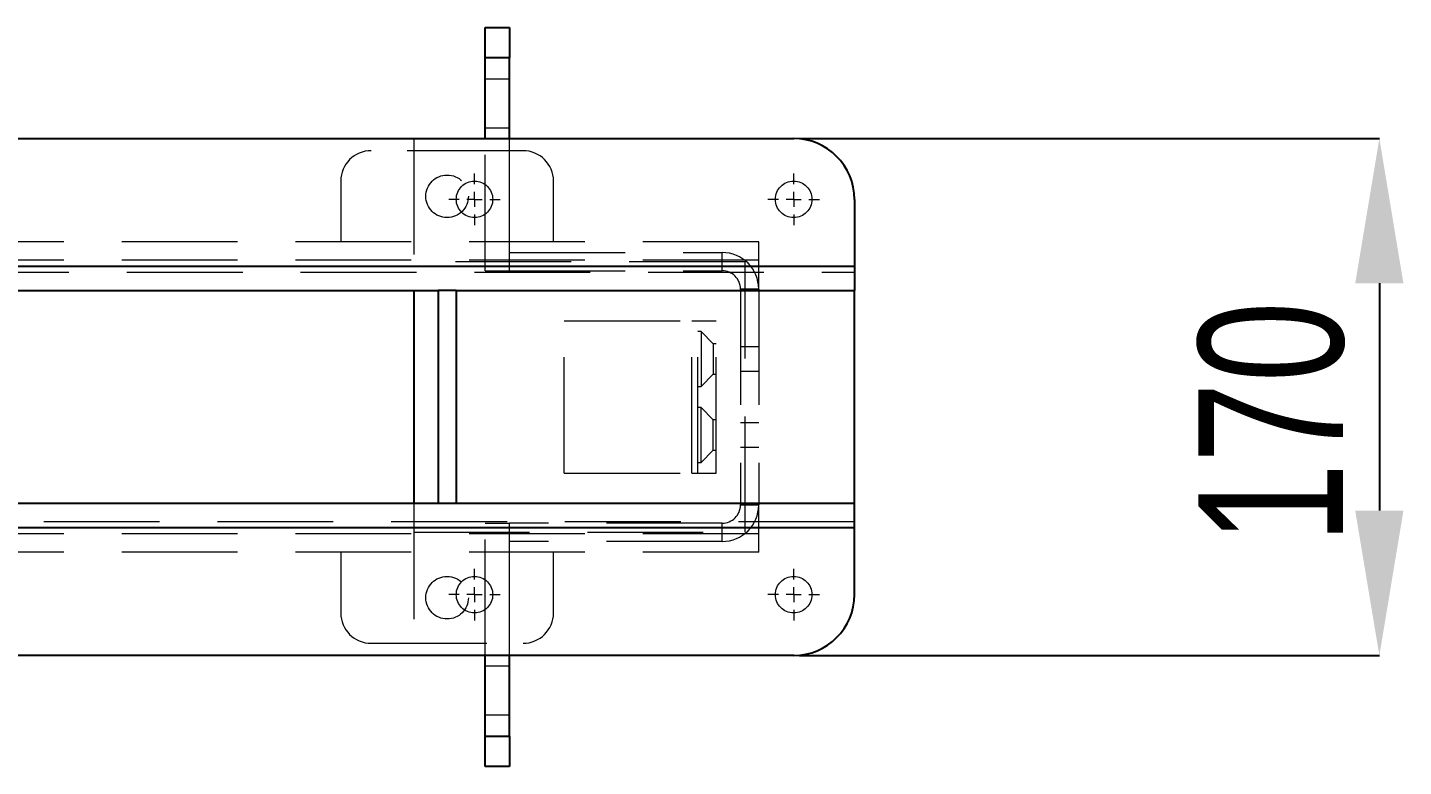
# Model space of a CAD drawing. Header units: millimetres. Extents: x 15 to 1268, y -316 to 292.
# Drawn here: x 912.2 to 927.29, y 116.25 to 124.35 of the extents above; entities that cross this region are included whole.
import ezdxf

# ---------------------------------------------------------------- set-up
doc = ezdxf.new("R2010")
doc.units = ezdxf.units.MM
doc.header["$PDSIZE"] = -1
doc.linetypes.add('HIDDEN', pattern=[1.905, 1.27, -0.635])
doc.layers.add('FORMAT', color=7, linetype='Continuous')
doc.styles.add('SLDTEXTSTYLE0', font='TXT', dxfattribs={"width": 0.75})
doc.dimstyles.new('SLDDIMSTYLE13', dxfattribs={"dimtxt": 1.5875, "dimasz": 1.5875, "dimexe": 0, "dimexo": 0.0625, "dimgap": 0.396875, "dimtad": 1, "dimdec": 0, "dimlfac": 30, "dimrnd": 1e-09, "dimzin": 12, "dimdsep": 46, "dimtxsty": 'SLDTEXTSTYLE0', "dimsah": 1, "dimcen": 0.09, "dimadec": 0, "dimazin": 3, "dimtfac": 1, "dimtdec": 0, "dimtmove": 0, "dimatfit": 0, "dimfxl": 1, "dimfrac": 2, "dimtolj": 1, "dimtzin": 12, "dimarcsym": 0})

# ---------------------------------------------------------------- blocks, each defined once
blk = doc.blocks.new('*D786')
at = {"layer": 'Defpoints', "color": 0}
for p in [(920.603, 123.138), (920.603, 117.472), (927.026, 117.472)]:
    blk.add_point(p, dxfattribs=at)
at = {"layer": 'FORMAT', "color": 0, "lineweight": -2}
for p, q in [((920.666, 123.138), (927.026, 123.138)), ((927.026, 121.551), (927.026, 119.059)), ((920.666, 117.472), (927.026, 117.472))]:
    blk.add_line(p, q, dxfattribs=at)
at = {"layer": 'FORMAT', "color": 0}
for points in [[(926.761, 121.551), (927.29, 121.551), (927.026, 123.138)], [(926.761, 119.059), (927.29, 119.059), (927.026, 117.472)]]:
    blk.add_solid(points, dxfattribs=at)
at = {"layer": 'FORMAT', "color": 0, "insert": (925.041, 120.024), "char_height": 1.5875, "attachment_point": 2, "rotation": 90, "style": 'SLDTEXTSTYLE0'}
blk.add_mtext('\\A1;170', dxfattribs=at)
blk = doc.blocks.new('SW_CENTERMARKSYMBOL_13')
at = {"color": 0, "linetype": 'Continuous', "lineweight": 18}
for p, q in [((0, 0.167), (0, 0.283)), ((-0.167, 0), (-0.283, 0)), ((0, 0), (-0.083, 0)), ((0, 0), (0, 0.083)), ((0, 0), (0, -0.083)), ((0, 0), (0.083, 0)), ((0.167, 0), (0.283, 0)), ((0, -0.167), (0, -0.283))]:
    blk.add_line(p, q, dxfattribs=at)
blk = doc.blocks.new('SW_CENTERMARKSYMBOL_14')
at = {"color": 0, "linetype": 'Continuous', "lineweight": 18}
for p, q in [((0, 0.167), (0, 0.283)), ((-0.167, 0), (-0.283, 0)), ((0, 0), (-0.083, 0)), ((0, 0), (0, 0.083)), ((0, 0), (0, -0.083)), ((0, 0), (0.083, 0)), ((0.167, 0), (0.283, 0)), ((0, -0.167), (0, -0.283))]:
    blk.add_line(p, q, dxfattribs=at)
blk = doc.blocks.new('SW_CENTERMARKSYMBOL_22')
at = {"color": 0, "linetype": 'Continuous', "lineweight": 18}
for p, q in [((0, 0.167), (0, 0.283)), ((-0.167, 0), (-0.283, 0)), ((0, 0), (-0.083, 0)), ((0, 0), (0, 0.083)), ((0, 0), (0, -0.083)), ((0, 0), (0.083, 0)), ((0.167, 0), (0.283, 0)), ((0, -0.167), (0, -0.283))]:
    blk.add_line(p, q, dxfattribs=at)
blk = doc.blocks.new('SW_CENTERMARKSYMBOL_23')
at = {"color": 0, "linetype": 'Continuous', "lineweight": 18}
for p, q in [((0, 0.167), (0, 0.283)), ((-0.167, 0), (-0.283, 0)), ((0, 0), (-0.083, 0)), ((0, 0), (0, 0.083)), ((0, 0), (0, -0.083)), ((0, 0), (0.083, 0)), ((0.167, 0), (0.283, 0)), ((0, -0.167), (0, -0.283))]:
    blk.add_line(p, q, dxfattribs=at)

msp = doc.modelspace()

# ---------------------------------------------------------------- linework, layer by layer
at = {"color": 7, "linetype": 'Continuous', "lineweight": 25}
for p, q in [((917.22004367, 124.35487144), (917.48671034, 124.35487144)), ((917.22004367, 124.02153811), (917.22004367, 124.35487144)), ((917.48671034, 124.35487144), (917.48671034, 124.02153811)), ((917.48671034, 124.02153811), (917.22004367, 124.02153811)), ((917.22004367, 123.13820477), (917.22004367, 124.02153811)), ((917.48671034, 123.13820477), (917.48671034, 124.02153811)), ((910.9231127, 123.13820477), (920.603377, 123.13820477)), ((921.27004367, 122.47153811), (921.27004367, 121.73820477)), ((921.27004367, 121.73820477), (921.27004367, 121.47153811)), ((911.66536105, 121.47153811), (916.703377, 121.47153811)), ((916.43671034, 121.47153811), (916.43671034, 119.13820477)), ((916.703377, 121.47153811), (916.703377, 119.13820477)), ((916.903377, 121.47153811), (916.703377, 121.47153811)), ((916.903377, 121.47153811), (916.903377, 119.13820477)), ((916.903377, 121.47153811), (921.27004367, 121.47153811)), ((921.27004367, 119.13820477), (921.27004367, 121.47153811)), ((916.703377, 119.13820477), (911.66536105, 119.13820477)), ((916.903377, 119.13820477), (916.703377, 119.13820477)), ((921.27004367, 119.13820477), (916.903377, 119.13820477)), ((921.27004367, 118.87153811), (921.27004367, 119.13820477)), ((921.27004367, 118.13820477), (921.27004367, 118.87153811)), ((920.603377, 117.47153811), (910.9231127, 117.47153811)), ((917.22004367, 116.58820477), (917.22004367, 117.47153811)), ((917.48671034, 116.58820477), (917.48671034, 117.47153811)), ((917.22004367, 116.58820477), (917.48671034, 116.58820477)), ((917.22004367, 116.25487144), (917.22004367, 116.58820477)), ((917.48671034, 116.58820477), (917.48671034, 116.25487144)), ((917.48671034, 116.25487144), (917.22004367, 116.25487144))]:
    msp.add_line(p, q, dxfattribs=at)
at = {"color": 7, "linetype": 'HIDDEN', "lineweight": 18}
for p, q in [((917.22004367, 124.02153811), (917.48671034, 124.02153811)), ((917.48671034, 123.78820477), (917.22004367, 123.78820477)), ((916.43671034, 123.13820477), (916.43671034, 121.47153811)), ((917.22004367, 123.25487144), (917.48671034, 123.25487144)), ((917.22004367, 121.68820477), (917.22004367, 123.13820477)), ((917.48671034, 121.88820477), (917.48671034, 123.13820477)), ((917.63671034, 123.00487144), (915.97004367, 123.00487144)), ((915.63671034, 122.67153811), (915.63671034, 122.00487144)), ((917.97004367, 122.00487144), (917.97004367, 122.67153811)), ((920.22004367, 122.00487144), (893.38671034, 122.00487144)), ((920.22004367, 121.73820477), (920.22004367, 122.00487144)), ((920.22004367, 121.80487144), (893.38671034, 121.80487144)), ((920.07004367, 121.78820477), (916.43671034, 121.78820477)), ((917.48671034, 121.88820477), (919.82004367, 121.88820477)), ((917.48671034, 121.68820477), (917.48671034, 121.88820477)), ((919.82004367, 121.68820477), (919.82004367, 121.88820477)), ((920.07004367, 118.82153811), (920.07004367, 121.78820477)), ((892.33671034, 121.73820477), (921.27004367, 121.73820477)), ((892.33671034, 121.67153811), (921.27004367, 121.67153811)), ((920.22004367, 121.73820477), (893.38671034, 121.73820477)), ((917.22004367, 121.68820477), (917.48671034, 121.68820477)), ((917.48671034, 121.68820477), (919.82004367, 121.68820477)), ((920.22004367, 121.48820477), (920.22004367, 121.73820477)), ((920.22004367, 121.48820477), (920.02004367, 121.48820477)), ((920.02004367, 121.48820477), (920.02004367, 119.12153811)), ((920.22004367, 121.48820477), (920.22004367, 119.12153811)), ((918.08726274, 119.47153811), (918.08726274, 121.13820477)), ((918.08726274, 121.13820477), (919.48726274, 121.13820477)), ((919.48726274, 119.47153811), (919.48726274, 121.13820477)), ((919.48726274, 121.13820477), (919.5539294, 121.13820477)), ((919.5539294, 121.13820477), (919.7539294, 121.13820477)), ((919.5539294, 119.47153811), (919.5539294, 121.13820477)), ((919.58726274, 121.02153811), (919.5539294, 121.02153811)), ((919.58726274, 121.02153811), (919.58726274, 120.42153811)), ((919.72059607, 120.88820477), (919.58726274, 121.02153811)), ((919.7539294, 119.47153811), (919.7539294, 121.13820477)), ((919.72059607, 120.88820477), (919.72059607, 120.55487144)), ((919.7539294, 120.88820477), (919.72059607, 120.88820477)), ((920.22004367, 120.85487144), (920.02004367, 120.85487144)), ((920.02004367, 120.58820477), (920.22004367, 120.58820477)), ((919.5539294, 120.42153811), (919.58726274, 120.42153811)), ((919.58726274, 120.42153811), (919.72059607, 120.55487144)), ((919.72059607, 120.55487144), (919.7539294, 120.55487144)), ((919.58726274, 120.18820477), (919.5539294, 120.18820477)), ((919.58726274, 119.58820477), (919.58726274, 120.18820477)), ((919.72059607, 120.05487144), (919.58726274, 120.18820477)), ((919.72059607, 119.72153811), (919.72059607, 120.05487144)), ((919.7539294, 120.05487144), (919.72059607, 120.05487144)), ((920.22004367, 120.02153811), (920.02004367, 120.02153811)), ((919.58726274, 119.58820477), (919.72059607, 119.72153811)), ((919.72059607, 119.72153811), (919.7539294, 119.72153811)), ((920.02004367, 119.75487144), (920.22004367, 119.75487144)), ((919.5539294, 119.58820477), (919.58726274, 119.58820477)), ((918.08726274, 119.47153811), (919.48726274, 119.47153811)), ((919.48726274, 119.47153811), (919.5539294, 119.47153811)), ((919.5539294, 119.47153811), (919.7539294, 119.47153811)), ((916.43671034, 119.13820477), (916.43671034, 117.47153811)), ((920.02004367, 119.12153811), (920.22004367, 119.12153811)), ((920.22004367, 118.87153811), (920.22004367, 119.12153811)), ((921.27004367, 118.93820477), (892.33671034, 118.93820477)), ((917.22004367, 118.92153811), (917.48671034, 118.92153811)), ((917.22004367, 117.47153811), (917.22004367, 118.92153811)), ((917.48671034, 118.72153811), (917.48671034, 118.92153811)), ((919.82004367, 118.92153811), (917.48671034, 118.92153811)), ((919.82004367, 118.72153811), (919.82004367, 118.92153811)), ((921.27004367, 118.87153811), (892.33671034, 118.87153811)), ((920.22004367, 118.87153811), (893.38671034, 118.87153811)), ((920.22004367, 118.80487144), (893.38671034, 118.80487144)), ((916.43671034, 118.82153811), (920.07004367, 118.82153811)), ((920.22004367, 118.60487144), (920.22004367, 118.87153811)), ((920.22004367, 118.60487144), (893.38671034, 118.60487144)), ((915.63671034, 118.60487144), (915.63671034, 117.93820477)), ((917.48671034, 117.47153811), (917.48671034, 118.72153811)), ((919.82004367, 118.72153811), (917.48671034, 118.72153811)), ((917.97004367, 117.93820477), (917.97004367, 118.60487144)), ((915.97004367, 117.60487144), (917.63671034, 117.60487144)), ((917.48671034, 117.35487144), (917.22004367, 117.35487144)), ((917.22004367, 116.82153811), (917.48671034, 116.82153811)), ((917.48671034, 116.58820477), (917.22004367, 116.58820477))]:
    msp.add_line(p, q, dxfattribs=at)
at = {"color": 8, "linetype": 'Continuous', "lineweight": 25}
for p, q in [((911.59352894, 121.73820477), (921.27004367, 121.73820477)), ((921.27004367, 118.87153811), (911.59352894, 118.87153811))]:
    msp.add_line(p, q, dxfattribs=at)
at = {"color": 7, "linetype": 'HIDDEN', "lineweight": 18}
for centre, radius in [((916.803377, 122.50487144), 0.23333333), ((917.103377, 122.47153811), 0.2), ((920.603377, 122.47153811), 0.2), ((916.803377, 118.10487144), 0.23333333), ((917.103377, 118.13820477), 0.2), ((920.603377, 118.13820477), 0.2)]:
    msp.add_circle(centre, radius, dxfattribs=at)
at = {"color": 7, "linetype": 'Continuous', "lineweight": 25}
for centre, start, end in [((920.603377, 122.47153811), 0, 90), ((920.603377, 118.13820477), 270, 0)]:
    msp.add_arc(centre, 0.66666667, start, end, dxfattribs=at)
at = {"color": 7, "linetype": 'HIDDEN', "lineweight": 18}
for centre, radius, start, end in [((915.97004367, 122.67153811), 0.33333333, 90, 180), ((917.63671034, 122.67153811), 0.33333333, 0, 90), ((919.82004367, 121.48820477), 0.4, 0, 90), ((919.82004367, 121.48820477), 0.2, 0, 90), ((919.82004367, 119.12153811), 0.2, 270, 0), ((919.82004367, 119.12153811), 0.4, 270, 0), ((915.97004367, 117.93820477), 0.33333333, 180, 270), ((917.63671034, 117.93820477), 0.33333333, 270, 0)]:
    msp.add_arc(centre, radius, start, end, dxfattribs=at)

# ---------------------------------------------------------------- block references
at = {"color": 7, "linetype": 'Continuous', "lineweight": 0}
for name, p in [('SW_CENTERMARKSYMBOL_23', (917.103377, 122.47153811)), ('SW_CENTERMARKSYMBOL_22', (920.603377, 122.47153811)), ('SW_CENTERMARKSYMBOL_14', (917.103377, 118.13820477)), ('SW_CENTERMARKSYMBOL_13', (920.603377, 118.13820477))]:
    msp.add_blockref(name, p, dxfattribs=at)

# ---------------------------------------------------------------- dimensions: what is measured, and where the dimension line sits
at = {"layer": 'FORMAT'}
dim = msp.add_linear_dim(base=(927.02579937, 117.47153811), p1=(920.603377, 123.13820477), p2=(920.603377, 117.47153811), angle=90, dimstyle='SLDDIMSTYLE13', dxfattribs=at)
dim.commit()
dim.dimension.update_dxf_attribs({"geometry": '*D786', "text_midpoint": (927.02579937, 120.02437491), "dimtype": 160})

doc.saveas('drawing.dxf')
